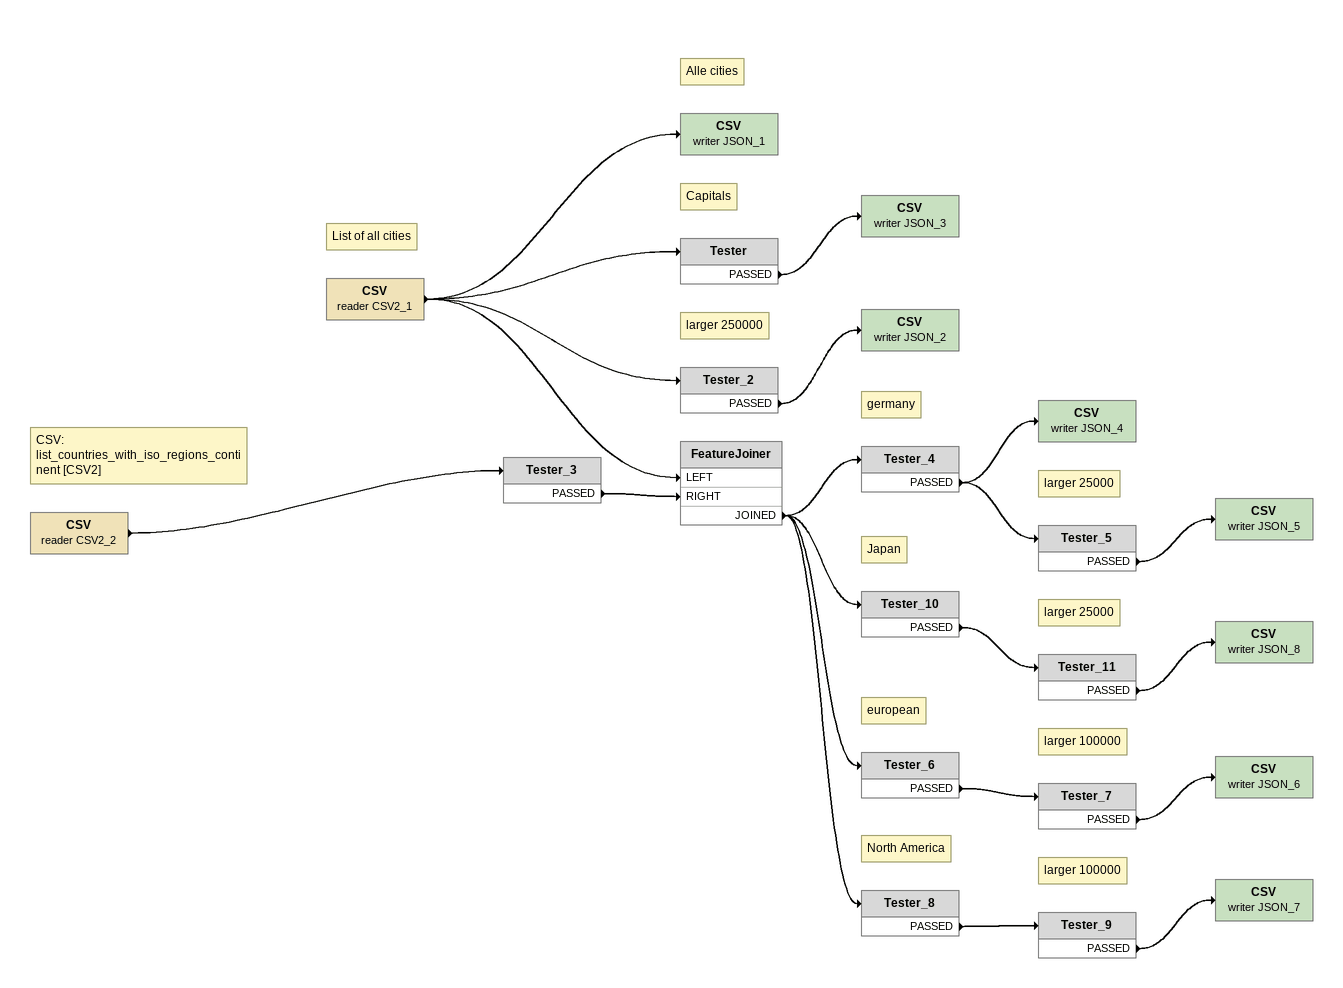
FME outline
Note: CSV: list_countries_with_iso_regions_continent [CSV2]
CSV (reader CSV2_2)
    -> Tester_3
Tester_3
    PASSED -> FeatureJoiner [RIGHT]
Note: List of all cities
CSV (reader CSV2_1)
    -> Tester
    -> CSV (writer JSON_1)
    -> Tester_2
    -> FeatureJoiner [LEFT]
Note: Alle cities
CSV (writer JSON_1)
Note: Capitals
Tester
    PASSED -> CSV (writer JSON_3)
CSV (writer JSON_3)
Note: larger 250000
Tester_2
    PASSED -> CSV (writer JSON_2)
CSV (writer JSON_2)
FeatureJoiner
    JOINED -> Tester_4
    JOINED -> Tester_6
    JOINED -> Tester_8
    JOINED -> Tester_10
Note: germany
Tester_4
    PASSED -> CSV (writer JSON_4)
    PASSED -> Tester_5
CSV (writer JSON_4)
Note: larger 25000
Tester_5
    PASSED -> CSV (writer JSON_5)
CSV (writer JSON_5)
Note: Japan
Tester_10
    PASSED -> Tester_11
Note: larger 25000
Tester_11
    PASSED -> CSV (writer JSON_8)
CSV (writer JSON_8)
Note: european
Tester_6
    PASSED -> Tester_7
Note: larger 100000
Tester_7
    PASSED -> CSV (writer JSON_6)
CSV (writer JSON_6)
Note: North America
Tester_8
    PASSED -> Tester_9
Note: larger 100000
Tester_9
    PASSED -> CSV (writer JSON_7)
CSV (writer JSON_7)
